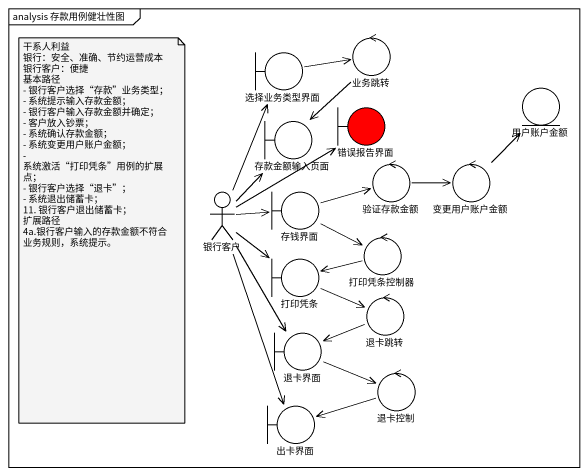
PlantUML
@startuml
mainframe analysis 存款用例健壮性图
control 业务跳转
boundary 选择业务类型界面
boundary 错误报告界面 #FF0000
entity 用户账户金额
boundary 存款金额输入页面
actor 银行客户
boundary 存钱界面
control 验证存款金额
control 变更用户账户金额
boundary 打印凭条
control 打印凭条控制器
control 退卡跳转
boundary 退卡界面
control 退卡控制
boundary 出卡界面
业务跳转 --> 存款金额输入页面
选择业务类型界面 -right-> 业务跳转
银行客户 -up-> 选择业务类型界面
银行客户 -up-> 错误报告界面
银行客户 -up-> 存款金额输入页面
银行客户 -right-> 存钱界面
银行客户 --> 打印凭条
银行客户 --> 退卡界面
银行客户 --> 出卡界面
存钱界面 -right-> 验证存款金额
存钱界面 -right-> 打印凭条控制器
验证存款金额 -right-> 变更用户账户金额
变更用户账户金额 -up-> 用户账户金额
打印凭条 -right-> 退卡跳转
打印凭条控制器 -left-> 打印凭条
退卡跳转 -left-> 退卡界面
退卡界面 -right-> 退卡控制
退卡控制 -left-> 出卡界面
note as N1
  干系人利益
  银行：安全、准确、节约运营成本
  银行客户：便捷
  基本路径
  - 银行客户选择“存款”业务类型；
  - 系统提示输入存款金额；
  - 银行客户输入存款金额并确定；
  - 客户放入钞票；
  - 系统确认存款金额；
  - 系统变更用户账户金额；
  - 系统激活“打印凭条”用例的扩展点；
  - 银行客户选择“退卡”；
  - 系统退出储蓄卡；
  11. 银行客户退出储蓄卡；
  扩展路径
  4a.银行客户输入的存款金额不符合业务规则，系统提示。
end note
@enduml
